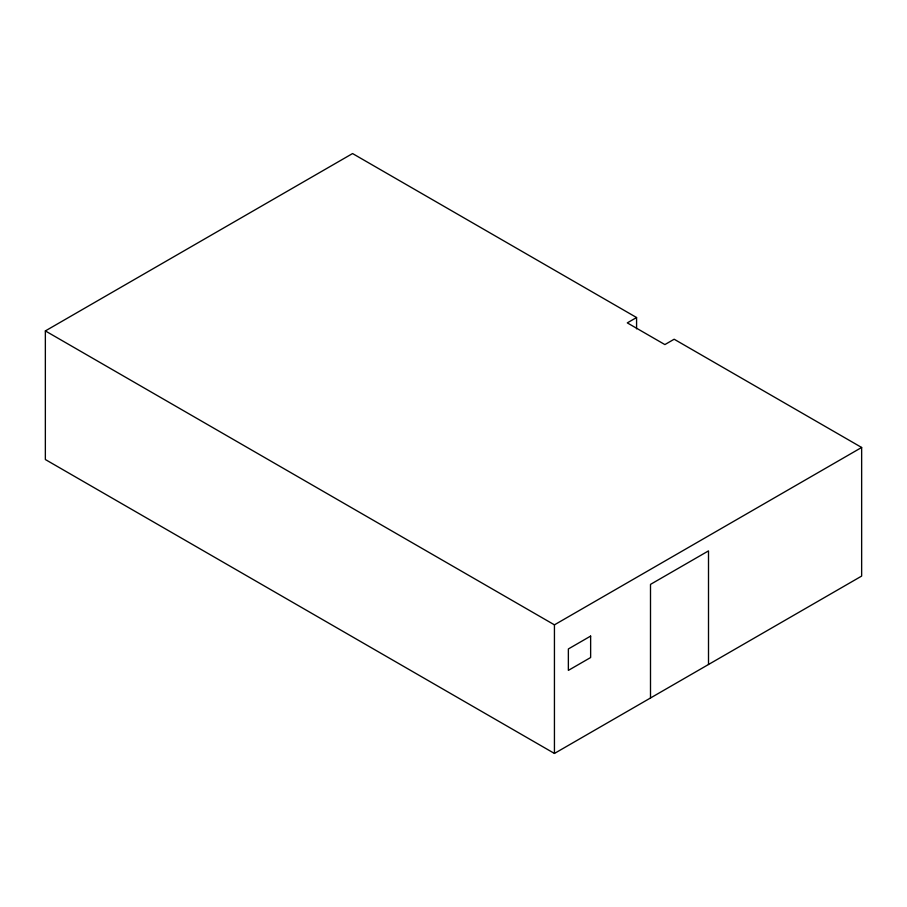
<?xml version="1.0" encoding="UTF-8"?>
<svg xmlns="http://www.w3.org/2000/svg" width="907" height="907" viewBox="0 0 907 907"><rect width="100%" height="100%" fill="white"/><g stroke="black" fill="none" stroke-linecap="round" stroke-linejoin="round"><path stroke-width="1.36" d="M636.578 317.529L627.293 322.881L664.888 344.581L674.162 339.229L861.65 447.468L861.65 576.081L554.438 753.445L45.35 459.532L45.35 330.919L352.562 153.555L636.578 317.529L636.578 328.833M45.35 330.919L554.438 624.844L861.65 447.468M708.503 664.491L708.503 550.889L650.5 584.38L650.5 697.982M554.438 624.844L554.438 753.445M590.638 636.09L568.36 648.958L568.36 670.386L590.638 657.53L590.638 636.09"/></g></svg>
